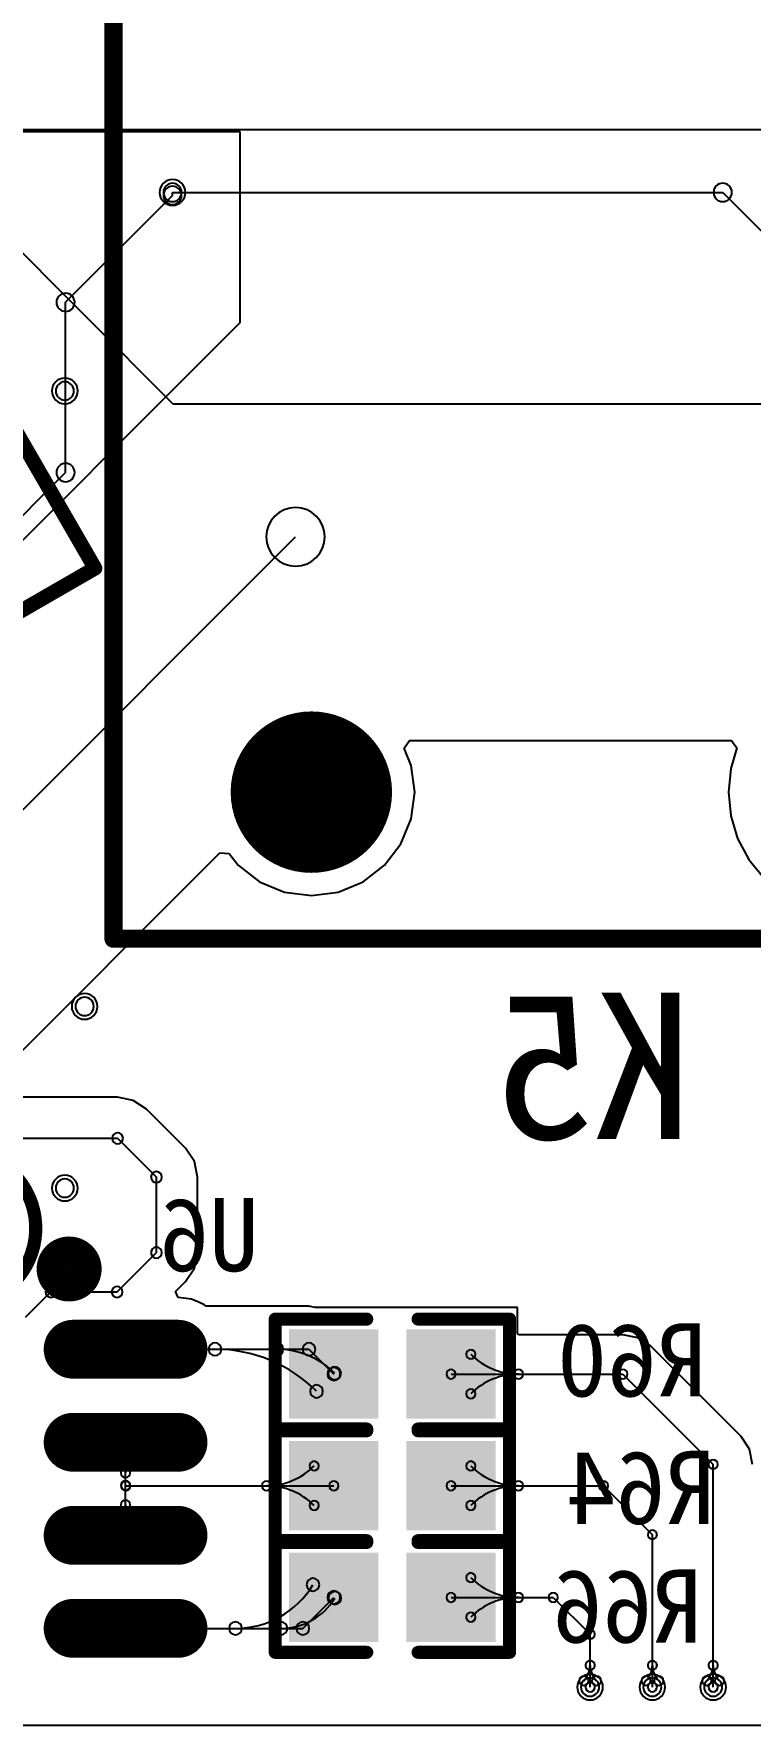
# Model space of a CAD drawing. Header units: inches. Extents: x 32166 to 34772, y 2386 to 4229.
# Drawn here: x 33437.5 to 33479.7, y 3073.3 to 3173.1 of the extents above; entities that cross this region are included whole.
import ezdxf

# ---------------------------------------------------------------- set-up
doc = ezdxf.new("R2010")
doc.units = ezdxf.units.IN
doc.header["$LTSCALE"] = 0.64311
doc.header["$MEASUREMENT"] = 0
for name, color, linetype in [('BOTTOMLAYER', 5, 'CONTINUOUS'), ('BOTTOMOVERLAY', 54, 'CONTINUOUS'), ('BOTTOMPASTE', 16, 'CONTINUOUS'), ('BOTTOMSOLDER', 6, 'CONTINUOUS'), ('KEEPOUTLAYER', 6, 'CONTINUOUS'), ('MULTILAYER', 9, 'CONTINUOUS')]:
    doc.layers.add(name, color=color, linetype=linetype)
doc.styles.get("Standard").update_dxf_attribs({"font": 'txt', "width": 0.8})

msp = doc.modelspace()

# ---------------------------------------------------------------- linework, layer by layer
at = {"layer": 'BOTTOMLAYER'}
for p, q in [((33409.882, 3167.29), (33449.626, 3167.29)), ((33435.32, 3167.42), (33517.407, 3167.42)), ((33449.626, 3167.29), (33449.626, 3156.015)), ((33439.345, 3157.225), (33445.651, 3163.531)), ((33445.651, 3163.705), (33478.095, 3163.705)), ((33445.651, 3163.531), (33445.651, 3163.705)), ((33478.095, 3163.705), (33485.59, 3156.21)), ((33445.695, 3151.22), (33435.284, 3161.631)), ((33439.345, 3147.188), (33439.345, 3157.225)), ((33449.626, 3156.015), (33446.516, 3152.905)), ((33446.516, 3152.905), (33424.225, 3130.614)), ((33559.217, 3151.22), (33445.695, 3151.22)), ((33433.606, 3141.45), (33439.345, 3147.188)), ((33459.313, 3130.935), (33459.618, 3131.391)), ((33459.618, 3131.391), (33478.607, 3131.391)), ((33478.607, 3131.391), (33478.933, 3130.951)), ((33459.732, 3129.923), (33459.313, 3130.935)), ((33478.933, 3130.951), (33478.567, 3129.742)), ((33459.94, 3128.344), (33459.732, 3129.923)), ((33478.567, 3129.742), (33478.429, 3128.344)), ((33459.732, 3126.766), (33459.94, 3128.344)), ((33478.429, 3128.344), (33478.567, 3126.947)), ((33459.122, 3125.294), (33459.732, 3126.766)), ((33478.567, 3126.947), (33478.974, 3125.604)), ((33478.974, 3125.604), (33479.636, 3124.365)), ((33434.541, 3110.863), (33448.443, 3124.765)), ((33448.443, 3124.765), (33448.991, 3124.729)), ((33448.991, 3124.729), (33449.526, 3124.031)), ((33458.153, 3124.031), (33459.122, 3125.294)), ((33449.526, 3124.031), (33450.789, 3123.062)), ((33456.89, 3123.062), (33458.153, 3124.031)), ((33479.636, 3124.365), (33480.437, 3123.39)), ((33450.789, 3123.062), (33452.261, 3122.452)), ((33452.261, 3122.452), (33453.84, 3122.244)), ((33453.84, 3122.244), (33455.418, 3122.452)), ((33455.418, 3122.452), (33456.89, 3123.062)), ((33442.412, 3110.356), (33434.751, 3110.356)), ((33443.339, 3110.172), (33442.412, 3110.356)), ((33444.125, 3109.647), (33443.339, 3110.172)), ((33446.415, 3107.357), (33444.125, 3109.647)), ((33428.761, 3107.934), (33442.412, 3107.934)), ((33442.412, 3107.934), (33444.702, 3105.644)), ((33446.94, 3106.571), (33446.415, 3107.357)), ((33447.124, 3105.644), (33446.94, 3106.571)), ((33444.702, 3101.194), (33444.702, 3105.644)), ((33447.124, 3101.194), (33447.124, 3105.644)), ((33442.384, 3098.877), (33444.702, 3101.194)), ((33446.94, 3100.267), (33447.124, 3101.194)), ((33445.832, 3098.899), (33446.415, 3099.481)), ((33446.415, 3099.481), (33446.94, 3100.267)), ((33436.984, 3097.379), (33438.481, 3098.877)), ((33438.481, 3098.877), (33442.384, 3098.877)), ((33445.978, 3098.547), (33445.832, 3098.899)), ((33446.767, 3098.443), (33445.978, 3098.547)), ((33447.291, 3098.226), (33446.767, 3098.443)), ((33447.329, 3098.219), (33447.291, 3098.226)), ((33447.361, 3098.197), (33447.329, 3098.219)), ((33447.503, 3098.139), (33447.361, 3098.197)), ((33447.645, 3098.03), (33447.503, 3098.139)), ((33448.155, 3098.03), (33447.645, 3098.03)), ((33448.199, 3098.03), (33448.155, 3098.034)), ((33448.155, 3098.034), (33448.155, 3098.03)), ((33453.699, 3098.03), (33448.199, 3098.03)), ((33454.073, 3097.955), (33453.699, 3098.03)), ((33465.998, 3097.955), (33454.073, 3097.955)), ((33465.998, 3096.408), (33465.998, 3097.955)), ((33442.885, 3095.497), (33453.699, 3095.497)), ((33453.699, 3095.497), (33455.163, 3094.033)), ((33466.049, 3096.363), (33465.998, 3096.408)), ((33466.049, 3096.354), (33466.049, 3096.363)), ((33466.049, 3096.363), (33466.049, 3096.363)), ((33472.211, 3096.354), (33466.049, 3096.354)), ((33473.099, 3096.177), (33472.211, 3096.354)), ((33473.852, 3095.674), (33473.099, 3096.177)), ((33479.175, 3090.351), (33473.852, 3095.674)), ((33462.075, 3094.033), (33472.211, 3094.033)), ((33472.211, 3094.033), (33477.533, 3088.71)), ((33442.885, 3087.457), (33442.885, 3090.011)), ((33479.678, 3089.598), (33479.175, 3090.351)), ((33479.855, 3088.71), (33479.678, 3089.598)), ((33477.533, 3075.577), (33477.533, 3088.71)), ((33442.885, 3084.524), (33442.885, 3087.457)), ((33442.885, 3087.457), (33442.893, 3087.449)), ((33442.893, 3087.449), (33455.163, 3087.449)), ((33462.075, 3087.449), (33471.061, 3087.449)), ((33471.061, 3087.449), (33473.948, 3084.563)), ((33473.948, 3075.577), (33473.948, 3084.563)), ((33453.336, 3079.038), (33455.163, 3080.865)), ((33462.075, 3080.865), (33468.098, 3080.865)), ((33468.098, 3080.865), (33470.276, 3078.687)), ((33442.885, 3079.038), (33449.367, 3079.038)), ((33449.367, 3079.038), (33453.336, 3079.038)), ((33470.276, 3075.577), (33470.276, 3078.687)), ((33470.275, 3075.577), (33470.276, 3075.577)), ((33473.947, 3075.577), (33473.948, 3075.577)), ((33477.533, 3075.577), (33477.533, 3075.577))]:
    msp.add_line(p, q, dxfattribs=at)
for points, const_width in [([(33455.999, 3128.344, 1), (33451.68, 3128.344, 1)], 4.32), ([(33440.44, 3095.497, 1), (33439.144, 3095.497, 1)], 1.296), ([(33446.626, 3095.497, 1), (33445.33, 3095.497, 1)], 1.296), ([(33440.44, 3090.011, 1), (33439.144, 3090.011, 1)], 1.296), ([(33446.626, 3090.011, 1), (33445.33, 3090.011, 1)], 1.296), ([(33440.44, 3084.524, 1), (33439.144, 3084.524, 1)], 1.296), ([(33446.626, 3084.524, 1), (33445.33, 3084.524, 1)], 1.296), ([(33440.44, 3079.038, 1), (33439.144, 3079.038, 1)], 1.296), ([(33446.626, 3079.038, 1), (33445.33, 3079.038, 1)], 1.296)]:
    msp.add_lwpolyline(points, format="xyb", close=True, dxfattribs=dict(at, const_width=const_width))
at = {"layer": 'BOTTOMLAYER', "const_width": 2.592}
for points in [[(33439.792, 3095.497), (33445.978, 3095.497)], [(33439.792, 3090.011), (33445.978, 3090.011)], [(33439.792, 3084.524), (33445.978, 3084.524)], [(33439.792, 3079.038), (33445.978, 3079.038)]]:
    msp.add_lwpolyline(points, dxfattribs=at)
at = {"layer": 'BOTTOMLAYER'}
for centre, radius, start, end in [((33445.651, 3163.705), 0.54, 0, 180), ((33445.651, 3163.705), 0.54, 0, 180), ((33445.651, 3163.705), 0.54, 0, 180), ((33445.651, 3163.531), 0.54, 0, 180), ((33445.651, 3163.531), 0.54, 0, 180), ((33445.651, 3163.705), 0.54, 180, 0), ((33445.651, 3163.705), 0.54, 180, 0), ((33445.651, 3163.705), 0.54, 180, 0), ((33445.651, 3163.531), 0.54, 180, 0), ((33445.651, 3163.531), 0.54, 180, 0), ((33478.095, 3163.705), 0.54, 0, 180), ((33478.095, 3163.705), 0.54, 0, 180), ((33478.095, 3163.705), 0.54, 180, 0), ((33478.095, 3163.705), 0.54, 180, 0), ((33439.345, 3157.225), 0.54, 0, 180), ((33439.345, 3157.225), 0.54, 0, 180), ((33439.345, 3157.225), 0.54, 180, 0), ((33439.345, 3157.225), 0.54, 180, 0), ((33439.302, 3151.998), 0.54, 0, 180), ((33439.302, 3151.998), 0.54, 180, 0), ((33439.345, 3147.188), 0.54, 0, 180), ((33439.345, 3147.188), 0.54, 0, 180), ((33439.345, 3147.188), 0.54, 180, 0), ((33439.345, 3147.188), 0.54, 180, 0), ((33440.468, 3115.71), 0.54, 0, 180), ((33440.468, 3115.71), 0.54, 180, 0), ((33442.412, 3107.934), 0.324, 0, 180), ((33442.412, 3107.934), 0.324, 0, 180), ((33442.412, 3107.934), 0.324, 180, 0), ((33442.412, 3107.934), 0.324, 180, 0), ((33439.302, 3104.996), 0.54, 0, 180), ((33444.702, 3105.644), 0.324, 0, 180), ((33444.702, 3105.644), 0.324, 0, 180), ((33444.702, 3105.644), 0.324, 180, 0), ((33444.702, 3105.644), 0.324, 180, 0), ((33439.302, 3104.996), 0.54, 180, 0), ((33444.702, 3101.194), 0.324, 0, 180), ((33444.702, 3101.194), 0.324, 0, 180), ((33444.702, 3101.194), 0.324, 180, 0), ((33444.702, 3101.194), 0.324, 180, 0), ((33438.481, 3098.877), 0.324, 0, 180), ((33438.481, 3098.877), 0.324, 0, 180), ((33438.481, 3098.877), 0.324, 180, 0), ((33438.481, 3098.877), 0.324, 180, 0), ((33442.384, 3098.877), 0.324, 0, 180), ((33442.384, 3098.877), 0.324, 0, 180), ((33442.384, 3098.877), 0.324, 180, 0), ((33442.384, 3098.877), 0.324, 180, 0), ((33442.885, 3095.497), 0.378, 0, 180), ((33442.885, 3095.497), 0.378, 180, 0), ((33446.36, 3095.879), 0.378, 0, 180), ((33446.36, 3095.879), 0.378, 0, 180), ((33446.36, 3095.879), 0.378, 180, 0), ((33446.36, 3095.879), 0.378, 180, 0), ((33446.36, 3095.115), 0.378, 0, 180), ((33446.36, 3095.115), 0.378, 0, 180), ((33447.282, 3096.801), 1.304, 224.99995, 269.99995), ((33447.282, 3096.801), 1.304, 224.99995, 269.99995), ((33447.282, 3094.193), 1.304, 90.00005, 135.00005), ((33447.282, 3094.193), 1.304, 90.00005, 135.00005), ((33447.282, 3095.497), 0.378, 0, 180), ((33447.282, 3095.497), 0.378, 0, 180), ((33447.282, 3095.497), 0.378, 0, 180), ((33447.282, 3095.497), 0.378, 0, 180), ((33447.282, 3095.497), 0.378, 180, 0), ((33447.282, 3095.497), 0.378, 180, 0), ((33447.282, 3095.497), 0.378, 180, 0), ((33447.282, 3095.497), 0.378, 180, 0), ((33448.155, 3095.497), 0.378, 0, 180), ((33448.155, 3095.497), 0.378, 0, 180), ((33448.155, 3095.497), 0.378, 180, 0), ((33448.155, 3095.497), 0.378, 180, 0), ((33448.155, 3087.024), 8.473, 44.99996, 89.99996), ((33448.155, 3087.024), 8.473, 44.99996, 89.99996), ((33451.805, 3095.497), 0.378, 0, 180), ((33451.805, 3095.497), 0.378, 0, 180), ((33451.805, 3095.497), 0.378, 180, 0), ((33451.805, 3095.497), 0.378, 180, 0), ((33451.805, 3090.674), 4.823, 45.00002, 90.00002), ((33451.805, 3090.674), 4.823, 45.00002, 90.00002), ((33453.699, 3095.497), 0.378, 0, 180), ((33453.699, 3095.497), 0.378, 0, 180), ((33453.699, 3095.497), 0.378, 180, 0), ((33453.699, 3095.497), 0.378, 180, 0), ((33446.36, 3095.115), 0.378, 180, 0), ((33446.36, 3095.115), 0.378, 180, 0), ((33463.239, 3095.197), 0.274, 0, 180), ((33463.239, 3095.197), 0.274, 0, 180), ((33463.239, 3095.197), 0.274, 180, 0), ((33463.239, 3095.197), 0.274, 180, 0), ((33466.049, 3098.006), 3.974, 225, 270), ((33466.049, 3098.006), 3.974, 225, 270), ((33455.163, 3094.033), 0.378, 0, 180), ((33455.163, 3094.033), 0.378, 180, 0), ((33455.215, 3094.085), 0.378, 0, 180), ((33455.215, 3094.085), 0.378, 0, 180), ((33455.215, 3094.085), 0.378, 180, 0), ((33455.215, 3094.085), 0.378, 180, 0), ((33462.075, 3094.033), 0.274, 0, 180), ((33462.075, 3094.033), 0.274, 180, 0), ((33466.049, 3090.059), 3.974, 90, 135), ((33466.049, 3090.059), 3.974, 90, 135), ((33466.049, 3094.033), 0.274, 0, 180), ((33466.049, 3094.033), 0.274, 0, 180), ((33466.049, 3094.033), 0.274, 0, 180), ((33466.049, 3094.033), 0.274, 0, 180), ((33466.049, 3094.033), 0.274, 180, 0), ((33466.049, 3094.033), 0.274, 180, 0), ((33466.049, 3094.033), 0.274, 180, 0), ((33466.049, 3094.033), 0.274, 180, 0), ((33472.211, 3094.033), 0.274, 0, 180), ((33472.211, 3094.033), 0.274, 0, 180), ((33472.211, 3094.033), 0.274, 180, 0), ((33472.211, 3094.033), 0.274, 180, 0), ((33454.146, 3093.015), 0.378, 0, 180), ((33454.146, 3093.015), 0.378, 0, 180), ((33454.146, 3093.015), 0.378, 180, 0), ((33454.146, 3093.015), 0.378, 180, 0), ((33463.239, 3092.869), 0.274, 0, 180), ((33463.239, 3092.869), 0.274, 0, 180), ((33463.239, 3092.869), 0.274, 180, 0), ((33463.239, 3092.869), 0.274, 180, 0), ((33442.356, 3089.482), 0.274, 0, 180), ((33442.356, 3089.482), 0.274, 0, 180), ((33442.885, 3090.011), 0.274, 0, 180), ((33442.885, 3090.011), 0.274, 180, 0), ((33443.413, 3089.482), 0.274, 0, 180), ((33443.413, 3089.482), 0.274, 0, 180), ((33442.356, 3089.482), 0.274, 180, 0), ((33442.356, 3089.482), 0.274, 180, 0), ((33441.08, 3088.206), 1.804, 359.99999, 44.99999), ((33441.08, 3088.206), 1.804, 359.99999, 44.99999), ((33444.689, 3088.206), 1.804, 135.00001, 180.00001), ((33444.689, 3088.206), 1.804, 135.00001, 180.00001), ((33443.413, 3089.482), 0.274, 180, 0), ((33443.413, 3089.482), 0.274, 180, 0), ((33451.189, 3091.423), 3.974, 270, 315), ((33451.189, 3091.423), 3.974, 270, 315), ((33453.999, 3088.613), 0.274, 0, 180), ((33453.999, 3088.613), 0.274, 0, 180), ((33453.999, 3088.613), 0.274, 180, 0), ((33453.999, 3088.613), 0.274, 180, 0), ((33463.239, 3088.613), 0.274, 0, 180), ((33463.239, 3088.613), 0.274, 0, 180), ((33463.239, 3088.613), 0.274, 180, 0), ((33463.239, 3088.613), 0.274, 180, 0), ((33466.049, 3091.423), 3.974, 225, 270), ((33466.049, 3091.423), 3.974, 225, 270), ((33477.533, 3088.71), 0.274, 0, 180), ((33477.533, 3088.71), 0.274, 0, 180), ((33477.533, 3088.71), 0.274, 180, 0), ((33477.533, 3088.71), 0.274, 180, 0), ((33442.885, 3088.206), 0.274, 0, 180), ((33442.885, 3088.206), 0.274, 0, 180), ((33442.885, 3088.206), 0.274, 0, 180), ((33442.885, 3088.206), 0.274, 0, 180), ((33442.885, 3088.206), 0.274, 180, 0), ((33442.885, 3088.206), 0.274, 180, 0), ((33442.885, 3088.206), 0.274, 180, 0), ((33442.885, 3088.206), 0.274, 180, 0), ((33442.885, 3087.457), 0.274, 0, 180), ((33442.885, 3087.457), 0.274, 0, 180), ((33442.885, 3087.457), 0.274, 0, 180), ((33442.893, 3087.449), 0.274, 0, 180), ((33442.893, 3087.449), 0.274, 0, 180), ((33451.189, 3087.449), 0.274, 0, 180), ((33451.189, 3087.449), 0.274, 0, 180), ((33451.189, 3087.449), 0.274, 0, 180), ((33451.189, 3087.449), 0.274, 0, 180), ((33455.163, 3087.449), 0.274, 0, 180), ((33462.075, 3087.449), 0.274, 0, 180), ((33466.049, 3087.449), 0.274, 0, 180), ((33466.049, 3087.449), 0.274, 0, 180), ((33466.049, 3087.449), 0.274, 0, 180), ((33466.049, 3087.449), 0.274, 0, 180), ((33471.061, 3087.449), 0.274, 0, 180), ((33471.061, 3087.449), 0.274, 0, 180), ((33442.885, 3087.457), 0.274, 180, 0), ((33442.885, 3087.457), 0.274, 180, 0), ((33442.885, 3087.457), 0.274, 180, 0), ((33442.885, 3086.329), 0.274, 0, 180), ((33442.885, 3086.329), 0.274, 0, 180), ((33442.885, 3086.329), 0.274, 0, 180), ((33442.885, 3086.329), 0.274, 0, 180), ((33442.893, 3087.449), 0.274, 180, 0), ((33442.893, 3087.449), 0.274, 180, 0), ((33451.189, 3087.449), 0.274, 180, 0), ((33451.189, 3087.449), 0.274, 180, 0), ((33451.189, 3087.449), 0.274, 180, 0), ((33451.189, 3087.449), 0.274, 180, 0), ((33451.189, 3083.475), 3.974, 45, 90), ((33451.189, 3083.475), 3.974, 45, 90), ((33453.999, 3086.285), 0.274, 0, 180), ((33453.999, 3086.285), 0.274, 0, 180), ((33455.163, 3087.449), 0.274, 180, 0), ((33462.075, 3087.449), 0.274, 180, 0), ((33463.239, 3086.285), 0.274, 0, 180), ((33463.239, 3086.285), 0.274, 0, 180), ((33466.049, 3083.475), 3.974, 90, 135), ((33466.049, 3083.475), 3.974, 90, 135), ((33466.049, 3087.449), 0.274, 180, 0), ((33466.049, 3087.449), 0.274, 180, 0), ((33466.049, 3087.449), 0.274, 180, 0), ((33466.049, 3087.449), 0.274, 180, 0), ((33471.061, 3087.449), 0.274, 180, 0), ((33471.061, 3087.449), 0.274, 180, 0), ((33441.081, 3086.329), 1.804, 314.99998, 359.99998), ((33441.081, 3086.329), 1.804, 314.99998, 359.99998), ((33442.885, 3086.329), 0.274, 180, 0), ((33442.885, 3086.329), 0.274, 180, 0), ((33442.885, 3086.329), 0.274, 180, 0), ((33442.885, 3086.329), 0.274, 180, 0), ((33444.689, 3086.329), 1.804, 179.99996, 224.99996), ((33444.689, 3086.329), 1.804, 179.99996, 224.99996), ((33453.999, 3086.285), 0.274, 180, 0), ((33453.999, 3086.285), 0.274, 180, 0), ((33463.239, 3086.285), 0.274, 180, 0), ((33463.239, 3086.285), 0.274, 180, 0), ((33442.356, 3085.053), 0.274, 0, 180), ((33442.356, 3085.053), 0.274, 0, 180), ((33442.356, 3085.053), 0.274, 180, 0), ((33442.356, 3085.053), 0.274, 180, 0), ((33442.885, 3084.524), 0.274, 0, 180), ((33442.885, 3084.524), 0.274, 180, 0), ((33443.413, 3085.053), 0.274, 0, 180), ((33443.413, 3085.053), 0.274, 0, 180), ((33443.413, 3085.053), 0.274, 180, 0), ((33443.413, 3085.053), 0.274, 180, 0), ((33473.948, 3084.563), 0.274, 0, 180), ((33473.948, 3084.563), 0.274, 0, 180), ((33473.948, 3084.563), 0.274, 180, 0), ((33473.948, 3084.563), 0.274, 180, 0), ((33449.367, 3084.376), 5.338, 270, 328.8), ((33449.367, 3084.376), 5.338, 270, 328.8), ((33453.933, 3081.611), 0.378, 0, 180), ((33453.933, 3081.611), 0.378, 0, 180), ((33453.933, 3081.611), 0.378, 180, 0), ((33453.933, 3081.611), 0.378, 180, 0), ((33463.239, 3082.029), 0.274, 0, 180), ((33463.239, 3082.029), 0.274, 0, 180), ((33463.239, 3082.029), 0.274, 180, 0), ((33463.239, 3082.029), 0.274, 180, 0), ((33466.049, 3084.839), 3.974, 225, 270), ((33466.049, 3084.839), 3.974, 225, 270), ((33452.05, 3082.75), 3.713, 269.99995, 328.79995), ((33452.05, 3082.75), 3.713, 269.99995, 328.79995), ((33455.163, 3080.865), 0.378, 0, 180), ((33455.163, 3080.865), 0.378, 180, 0), ((33455.226, 3080.827), 0.378, 0, 180), ((33455.226, 3080.827), 0.378, 0, 180), ((33455.226, 3080.827), 0.378, 180, 0), ((33455.226, 3080.827), 0.378, 180, 0), ((33462.075, 3080.865), 0.274, 0, 180), ((33462.075, 3080.865), 0.274, 180, 0), ((33466.049, 3076.892), 3.974, 90, 135), ((33466.049, 3076.892), 3.974, 90, 135), ((33466.049, 3080.865), 0.274, 0, 180), ((33466.049, 3080.865), 0.274, 0, 180), ((33466.049, 3080.865), 0.274, 0, 180), ((33466.049, 3080.865), 0.274, 0, 180), ((33466.049, 3080.865), 0.274, 180, 0), ((33466.049, 3080.865), 0.274, 180, 0), ((33466.049, 3080.865), 0.274, 180, 0), ((33466.049, 3080.865), 0.274, 180, 0), ((33468.098, 3080.865), 0.274, 0, 180), ((33468.098, 3080.865), 0.274, 0, 180), ((33468.098, 3080.865), 0.274, 180, 0), ((33468.098, 3080.865), 0.274, 180, 0), ((33446.36, 3079.42), 0.378, 0, 180), ((33446.36, 3079.42), 0.378, 0, 180), ((33463.239, 3079.701), 0.274, 0, 180), ((33463.239, 3079.701), 0.274, 0, 180), ((33463.239, 3079.701), 0.274, 180, 0), ((33463.239, 3079.701), 0.274, 180, 0), ((33442.885, 3079.038), 0.378, 0, 180), ((33442.885, 3079.038), 0.378, 180, 0), ((33446.36, 3079.42), 0.378, 180, 0), ((33446.36, 3079.42), 0.378, 180, 0), ((33446.36, 3078.656), 0.378, 0, 180), ((33446.36, 3078.656), 0.378, 0, 180), ((33446.36, 3078.656), 0.378, 180, 0), ((33446.36, 3078.656), 0.378, 180, 0), ((33447.282, 3080.342), 1.304, 224.99995, 269.99995), ((33447.282, 3080.342), 1.304, 224.99995, 269.99995), ((33447.282, 3077.734), 1.304, 90.00005, 135.00005), ((33447.282, 3077.734), 1.304, 90.00005, 135.00005), ((33447.282, 3079.038), 0.378, 0, 180), ((33447.282, 3079.038), 0.378, 0, 180), ((33447.282, 3079.038), 0.378, 0, 180), ((33447.282, 3079.038), 0.378, 0, 180), ((33447.282, 3079.038), 0.378, 180, 0), ((33447.282, 3079.038), 0.378, 180, 0), ((33447.282, 3079.038), 0.378, 180, 0), ((33447.282, 3079.038), 0.378, 180, 0), ((33449.367, 3079.038), 0.378, 0, 180), ((33449.367, 3079.038), 0.378, 0, 180), ((33449.367, 3079.038), 0.378, 0, 180), ((33449.367, 3079.038), 0.378, 0, 180), ((33449.367, 3079.038), 0.378, 180, 0), ((33449.367, 3079.038), 0.378, 180, 0), ((33449.367, 3079.038), 0.378, 180, 0), ((33449.367, 3079.038), 0.378, 180, 0), ((33452.05, 3079.038), 0.378, 0, 180), ((33452.05, 3079.038), 0.378, 0, 180), ((33452.05, 3079.038), 0.378, 180, 0), ((33452.05, 3079.038), 0.378, 180, 0), ((33453.336, 3079.038), 0.378, 0, 180), ((33453.336, 3079.038), 0.378, 0, 180), ((33453.336, 3079.038), 0.378, 180, 0), ((33453.336, 3079.038), 0.378, 180, 0), ((33470.276, 3078.687), 0.274, 0, 180), ((33470.276, 3078.687), 0.274, 0, 180), ((33470.276, 3078.687), 0.274, 180, 0), ((33470.276, 3078.687), 0.274, 180, 0), ((33468.991, 3076.861), 1.285, 314.99962, 359.99962), ((33468.991, 3076.861), 1.285, 314.99962, 359.99962), ((33470.276, 3076.861), 0.274, 0, 180), ((33470.276, 3076.861), 0.274, 0, 180), ((33470.276, 3076.858), 0.274, 0, 180), ((33470.276, 3076.858), 0.274, 0, 180), ((33470.276, 3076.861), 0.274, 180, 0), ((33470.276, 3076.861), 0.274, 180, 0), ((33470.276, 3076.858), 0.274, 180, 0), ((33470.276, 3076.858), 0.274, 180, 0), ((33471.557, 3076.858), 1.281, 180.00036, 225.00036), ((33471.557, 3076.858), 1.281, 180.00036, 225.00036), ((33472.663, 3076.861), 1.285, 314.99976, 359.99976), ((33472.663, 3076.861), 1.285, 314.99976, 359.99976), ((33473.948, 3076.861), 0.274, 0, 180), ((33473.948, 3076.861), 0.274, 0, 180), ((33473.948, 3076.858), 0.274, 0, 180), ((33473.948, 3076.858), 0.274, 0, 180), ((33473.948, 3076.861), 0.274, 180, 0), ((33473.948, 3076.861), 0.274, 180, 0), ((33473.948, 3076.858), 0.274, 180, 0), ((33473.948, 3076.858), 0.274, 180, 0), ((33475.229, 3076.858), 1.281, 180.00025, 225.00025), ((33475.229, 3076.858), 1.281, 180.00025, 225.00025), ((33476.249, 3076.861), 1.285, 314.99976, 359.99976), ((33476.249, 3076.861), 1.285, 314.99976, 359.99976), ((33477.533, 3076.861), 0.274, 0, 180), ((33477.533, 3076.861), 0.274, 0, 180), ((33477.533, 3076.858), 0.274, 0, 180), ((33477.533, 3076.858), 0.274, 0, 180), ((33477.533, 3076.861), 0.274, 180, 0), ((33477.533, 3076.861), 0.274, 180, 0), ((33477.533, 3076.858), 0.274, 180, 0), ((33477.533, 3076.858), 0.274, 180, 0), ((33478.815, 3076.858), 1.281, 180.00025, 225.00025), ((33478.815, 3076.858), 1.281, 180.00025, 225.00025), ((33469.9, 3075.953), 0.274, 0, 180), ((33469.9, 3075.953), 0.274, 0, 180), ((33469.9, 3075.953), 0.274, 180, 0), ((33469.9, 3075.953), 0.274, 180, 0), ((33470.275, 3075.577), 0.54, 0, 180), ((33470.275, 3075.577), 0.54, 180, 0), ((33470.275, 3075.577), 0.274, 0, 180), ((33470.275, 3075.577), 0.274, 180, 0), ((33470.276, 3075.577), 0.274, 0, 180), ((33470.276, 3075.577), 0.274, 0, 180), ((33470.276, 3075.577), 0.274, 180, 0), ((33470.276, 3075.577), 0.274, 180, 0), ((33470.651, 3075.953), 0.274, 0, 180), ((33470.651, 3075.953), 0.274, 0, 180), ((33470.651, 3075.953), 0.274, 180, 0), ((33470.651, 3075.953), 0.274, 180, 0), ((33473.572, 3075.953), 0.274, 0, 180), ((33473.572, 3075.953), 0.274, 0, 180), ((33473.572, 3075.953), 0.274, 180, 0), ((33473.572, 3075.953), 0.274, 180, 0), ((33473.947, 3075.577), 0.54, 0, 180), ((33473.947, 3075.577), 0.54, 180, 0), ((33473.947, 3075.577), 0.274, 0, 180), ((33473.947, 3075.577), 0.274, 180, 0), ((33473.948, 3075.577), 0.274, 0, 180), ((33473.948, 3075.577), 0.274, 0, 180), ((33473.948, 3075.577), 0.274, 180, 0), ((33473.948, 3075.577), 0.274, 180, 0), ((33474.323, 3075.953), 0.274, 0, 180), ((33474.323, 3075.953), 0.274, 0, 180), ((33474.323, 3075.953), 0.274, 180, 0), ((33474.323, 3075.953), 0.274, 180, 0), ((33477.157, 3075.953), 0.274, 0, 180), ((33477.157, 3075.953), 0.274, 0, 180), ((33477.157, 3075.953), 0.274, 180, 0), ((33477.157, 3075.953), 0.274, 180, 0), ((33477.533, 3075.577), 0.54, 0, 180), ((33477.533, 3075.577), 0.54, 180, 0), ((33477.533, 3075.577), 0.274, 0, 180), ((33477.533, 3075.577), 0.274, 0, 180), ((33477.533, 3075.577), 0.274, 0, 180), ((33477.533, 3075.577), 0.274, 180, 0), ((33477.533, 3075.577), 0.274, 180, 0), ((33477.533, 3075.577), 0.274, 180, 0), ((33477.909, 3075.953), 0.274, 0, 180), ((33477.909, 3075.953), 0.274, 0, 180), ((33477.909, 3075.953), 0.274, 180, 0), ((33477.909, 3075.953), 0.274, 180, 0)]:
    msp.add_arc(centre, radius, start, end, dxfattribs=at)
for points in [[(33452.968, 3091.838), (33457.358, 3091.838), (33452.968, 3096.227), (33457.358, 3096.227)], [(33459.88, 3091.838), (33464.27, 3091.838), (33459.88, 3096.227), (33464.27, 3096.227)], [(33452.968, 3085.254), (33457.358, 3085.254), (33452.968, 3089.644), (33457.358, 3089.644)], [(33459.88, 3085.254), (33464.27, 3085.254), (33459.88, 3089.644), (33464.27, 3089.644)], [(33452.968, 3078.671), (33457.358, 3078.671), (33452.968, 3083.06), (33457.358, 3083.06)], [(33459.88, 3078.671), (33464.27, 3078.671), (33459.88, 3083.06), (33464.27, 3083.06)]]:
    msp.add_solid(points, dxfattribs=at)
at = {"layer": 'BOTTOMOVERLAY'}
for points, const_width in [([(33442.176, 3119.704), (33442.176, 3244.984)], 1.08), ([(33423.802, 3171.477), (33441.082, 3141.547)], 0.864), ([(33387.582, 3110.659), (33441.082, 3141.547)], 0.864), ([(33442.176, 3119.704), (33498.336, 3119.704)], 1.08), ([(33451.707, 3090.793), (33451.707, 3097.273)], 0.768), ([(33451.707, 3097.273), (33457.107, 3097.273)], 0.768), ([(33460.131, 3097.273), (33465.531, 3097.273)], 0.768), ([(33465.531, 3090.793), (33465.531, 3097.273)], 0.768), ([(33451.707, 3090.793), (33457.107, 3090.793)], 0.768), ([(33451.707, 3084.209), (33451.707, 3090.689)], 0.768), ([(33451.707, 3090.689), (33457.107, 3090.689)], 0.768), ([(33460.131, 3090.793), (33465.531, 3090.793)], 0.768), ([(33460.131, 3090.689), (33465.531, 3090.689)], 0.768), ([(33465.531, 3084.209), (33465.531, 3090.689)], 0.768), ([(33451.707, 3084.209), (33457.107, 3084.209)], 0.768), ([(33460.131, 3084.209), (33465.531, 3084.209)], 0.768), ([(33451.707, 3077.625), (33451.707, 3084.105)], 0.768), ([(33451.707, 3084.105), (33457.107, 3084.105)], 0.768), ([(33460.131, 3084.105), (33465.531, 3084.105)], 0.768), ([(33465.531, 3077.625), (33465.531, 3084.105)], 0.768), ([(33451.707, 3077.625), (33457.107, 3077.625)], 0.768), ([(33460.131, 3077.625), (33465.531, 3077.625)], 0.768)]:
    msp.add_lwpolyline(points, dxfattribs=dict(at, const_width=const_width))
for points, const_width in [([(33440.974, 3141.734, 1), (33441.19, 3141.36, 1)], 0.432), ([(33440.974, 3141.734, 1), (33441.19, 3141.36, 1)], 0.432), ([(33442.446, 3119.704, 1), (33441.906, 3119.704, 1)], 0.54), ([(33442.446, 3119.704, 1), (33441.906, 3119.704, 1)], 0.54), ([(33438.591, 3100.228, 1), (33440.523, 3100.228, 1)], 1.901), ([(33439.066, 3100.228, 1), (33438.115, 3100.228, 1)], 0.95), ([(33440.998, 3100.228, 1), (33440.047, 3100.228, 1)], 0.95), ([(33451.707, 3097.081, 1), (33451.707, 3097.465, 1)], 0.384), ([(33451.707, 3097.081, 1), (33451.707, 3097.465, 1)], 0.384), ([(33457.107, 3097.081, 1), (33457.107, 3097.465, 1)], 0.384), ([(33460.131, 3097.081, 1), (33460.131, 3097.465, 1)], 0.384), ([(33465.531, 3097.081, 1), (33465.531, 3097.465, 1)], 0.384), ([(33465.531, 3097.081, 1), (33465.531, 3097.465, 1)], 0.384), ([(33451.707, 3090.601, 1), (33451.707, 3090.985, 1)], 0.384), ([(33451.707, 3090.601, 1), (33451.707, 3090.985, 1)], 0.384), ([(33451.707, 3090.497, 1), (33451.707, 3090.881, 1)], 0.384), ([(33451.707, 3090.497, 1), (33451.707, 3090.881, 1)], 0.384), ([(33457.107, 3090.601, 1), (33457.107, 3090.985, 1)], 0.384), ([(33457.107, 3090.497, 1), (33457.107, 3090.881, 1)], 0.384), ([(33460.131, 3090.601, 1), (33460.131, 3090.985, 1)], 0.384), ([(33460.131, 3090.497, 1), (33460.131, 3090.881, 1)], 0.384), ([(33465.531, 3090.601, 1), (33465.531, 3090.985, 1)], 0.384), ([(33465.531, 3090.601, 1), (33465.531, 3090.985, 1)], 0.384), ([(33465.531, 3090.497, 1), (33465.531, 3090.881, 1)], 0.384), ([(33465.531, 3090.497, 1), (33465.531, 3090.881, 1)], 0.384), ([(33451.707, 3084.017, 1), (33451.707, 3084.401, 1)], 0.384), ([(33451.707, 3084.017, 1), (33451.707, 3084.401, 1)], 0.384), ([(33457.107, 3084.017, 1), (33457.107, 3084.401, 1)], 0.384), ([(33460.131, 3084.017, 1), (33460.131, 3084.401, 1)], 0.384), ([(33465.531, 3084.017, 1), (33465.531, 3084.401, 1)], 0.384), ([(33465.531, 3084.017, 1), (33465.531, 3084.401, 1)], 0.384), ([(33451.707, 3083.913, 1), (33451.707, 3084.297, 1)], 0.384), ([(33451.707, 3083.913, 1), (33451.707, 3084.297, 1)], 0.384), ([(33457.107, 3083.913, 1), (33457.107, 3084.297, 1)], 0.384), ([(33460.131, 3083.913, 1), (33460.131, 3084.297, 1)], 0.384), ([(33465.531, 3083.913, 1), (33465.531, 3084.297, 1)], 0.384), ([(33465.531, 3083.913, 1), (33465.531, 3084.297, 1)], 0.384), ([(33451.707, 3077.433, 1), (33451.707, 3077.817, 1)], 0.384), ([(33451.707, 3077.433, 1), (33451.707, 3077.817, 1)], 0.384), ([(33457.107, 3077.433, 1), (33457.107, 3077.817, 1)], 0.384), ([(33460.131, 3077.433, 1), (33460.131, 3077.817, 1)], 0.384), ([(33465.531, 3077.433, 1), (33465.531, 3077.817, 1)], 0.384), ([(33465.531, 3077.433, 1), (33465.531, 3077.817, 1)], 0.384)]:
    msp.add_lwpolyline(points, format="xyb", close=True, dxfattribs=dict(at, const_width=const_width))
at = {"layer": 'BOTTOMOVERLAY', "const_width": 0.778}
msp.add_lwpolyline([(33436.246, 3105.869, -0.414214), (33436.246, 3099.389)], format="xyb", dxfattribs=at)
at = {"layer": 'BOTTOMPASTE', "const_width": 2.592}
for points in [[(33439.792, 3095.497), (33445.978, 3095.497)], [(33439.792, 3090.011), (33445.978, 3090.011)], [(33439.792, 3084.524), (33445.978, 3084.524)], [(33439.792, 3079.038), (33445.978, 3079.038)]]:
    msp.add_lwpolyline(points, dxfattribs=at)
at = {"layer": 'BOTTOMPASTE', "const_width": 1.296}
for points in [[(33440.44, 3095.497, 1), (33439.144, 3095.497, 1)], [(33446.626, 3095.497, 1), (33445.33, 3095.497, 1)], [(33440.44, 3090.011, 1), (33439.144, 3090.011, 1)], [(33446.626, 3090.011, 1), (33445.33, 3090.011, 1)], [(33440.44, 3084.524, 1), (33439.144, 3084.524, 1)], [(33446.626, 3084.524, 1), (33445.33, 3084.524, 1)], [(33440.44, 3079.038, 1), (33439.144, 3079.038, 1)], [(33446.626, 3079.038, 1), (33445.33, 3079.038, 1)]]:
    msp.add_lwpolyline(points, format="xyb", close=True, dxfattribs=at)
at = {"layer": 'BOTTOMPASTE'}
for points in [[(33452.968, 3091.838), (33457.358, 3091.838), (33452.968, 3096.227), (33457.358, 3096.227)], [(33459.88, 3091.838), (33464.27, 3091.838), (33459.88, 3096.227), (33464.27, 3096.227)], [(33452.968, 3085.254), (33457.358, 3085.254), (33452.968, 3089.644), (33457.358, 3089.644)], [(33459.88, 3085.254), (33464.27, 3085.254), (33459.88, 3089.644), (33464.27, 3089.644)], [(33452.968, 3078.671), (33457.358, 3078.671), (33452.968, 3083.06), (33457.358, 3083.06)], [(33459.88, 3078.671), (33464.27, 3078.671), (33459.88, 3083.06), (33464.27, 3083.06)]]:
    msp.add_solid(points, dxfattribs=at)
at = {"layer": 'BOTTOMSOLDER'}
for points, const_width in [([(33456.219, 3128.344, 1), (33451.46, 3128.344, 1)], 4.759), ([(33440.659, 3095.497, 1), (33438.924, 3095.497, 1)], 1.735), ([(33446.845, 3095.497, 1), (33445.11, 3095.497, 1)], 1.735), ([(33440.659, 3090.011, 1), (33438.924, 3090.011, 1)], 1.735), ([(33446.845, 3090.011, 1), (33445.11, 3090.011, 1)], 1.735), ([(33440.659, 3084.524, 1), (33438.924, 3084.524, 1)], 1.735), ([(33446.845, 3084.524, 1), (33445.11, 3084.524, 1)], 1.735), ([(33440.659, 3079.038, 1), (33438.924, 3079.038, 1)], 1.735), ([(33446.845, 3079.038, 1), (33445.11, 3079.038, 1)], 1.735)]:
    msp.add_lwpolyline(points, format="xyb", close=True, dxfattribs=dict(at, const_width=const_width))
at = {"layer": 'BOTTOMSOLDER', "const_width": 3.47}
for points in [[(33439.792, 3095.497), (33445.978, 3095.497)], [(33439.792, 3090.011), (33445.978, 3090.011)], [(33439.792, 3084.524), (33445.978, 3084.524)], [(33439.792, 3079.038), (33445.978, 3079.038)]]:
    msp.add_lwpolyline(points, dxfattribs=at)
at = {"layer": 'BOTTOMSOLDER'}
for centre, start, end in [((33445.651, 3163.705), 0, 180), ((33445.651, 3163.705), 180, 0), ((33439.302, 3151.998), 0, 180), ((33439.302, 3151.998), 180, 0), ((33440.468, 3115.71), 0, 180), ((33440.468, 3115.71), 180, 0), ((33439.302, 3104.996), 0, 180), ((33439.302, 3104.996), 180, 0), ((33470.275, 3075.577), 0, 180), ((33470.275, 3075.577), 180, 0), ((33473.947, 3075.577), 0, 180), ((33473.947, 3075.577), 180, 0), ((33477.533, 3075.577), 0, 180), ((33477.533, 3075.577), 180, 0)]:
    msp.add_arc(centre, 0.759, start, end, dxfattribs=at)
for points in [[(33452.53, 3091.399), (33457.796, 3091.399), (33452.53, 3096.666), (33457.796, 3096.666)], [(33459.442, 3091.399), (33464.708, 3091.399), (33459.442, 3096.666), (33464.708, 3096.666)], [(33452.53, 3084.816), (33457.796, 3084.816), (33452.53, 3090.082), (33457.796, 3090.082)], [(33459.442, 3084.816), (33464.708, 3084.816), (33459.442, 3090.082), (33464.708, 3090.082)], [(33452.53, 3078.232), (33457.796, 3078.232), (33452.53, 3083.499), (33457.796, 3083.499)], [(33459.442, 3078.232), (33464.708, 3078.232), (33459.442, 3083.499), (33464.708, 3083.499)]]:
    msp.add_solid(points, dxfattribs=at)
at = {"layer": 'KEEPOUTLAYER'}
for p, q in [((33432.778, 3123.27), (33452.91, 3143.401)), ((32893.167, 3073.33), (34340.368, 3073.33))]:
    msp.add_line(p, q, dxfattribs=at)
for start, end in [(0, 180), (180, 0)]:
    msp.add_arc((33452.91, 3143.401), 1.728, start, end, dxfattribs=at)
at = {"layer": 'MULTILAYER', "const_width": 2.592}
msp.add_lwpolyline([(33455.136, 3128.344, 1), (33452.544, 3128.344, 1)], format="xyb", close=True, dxfattribs=at)
at = {"layer": 'MULTILAYER'}
for centre, start, end in [((33445.651, 3163.705), 0, 180), ((33445.651, 3163.705), 180, 0), ((33439.302, 3151.998), 0, 180), ((33439.302, 3151.998), 180, 0), ((33440.468, 3115.71), 0, 180), ((33440.468, 3115.71), 180, 0), ((33439.302, 3104.996), 0, 180), ((33439.302, 3104.996), 180, 0), ((33470.275, 3075.577), 0, 180), ((33470.275, 3075.577), 180, 0), ((33473.947, 3075.577), 0, 180), ((33473.947, 3075.577), 180, 0), ((33477.533, 3075.577), 0, 180), ((33477.533, 3075.577), 180, 0)]:
    msp.add_arc(centre, 0.54, start, end, dxfattribs=at)

# ---------------------------------------------------------------- texts
at = {"layer": 'BOTTOMOVERLAY', "text_generation_flag": 2}
for s, height, p in [('K5', 8.64, (33476.367, 3107.89)), ('U6', 4.32, (33450.756, 3100.098)), ('R60', 4.32, (33477.151, 3092.711)), ('R64', 4.32, (33477.662, 3085.194)), ('R66', 4.32, (33476.885, 3078.196))]:
    msp.add_text(s, height=height, rotation=360, dxfattribs=at).set_placement(p)

doc.saveas('drawing.dxf')
